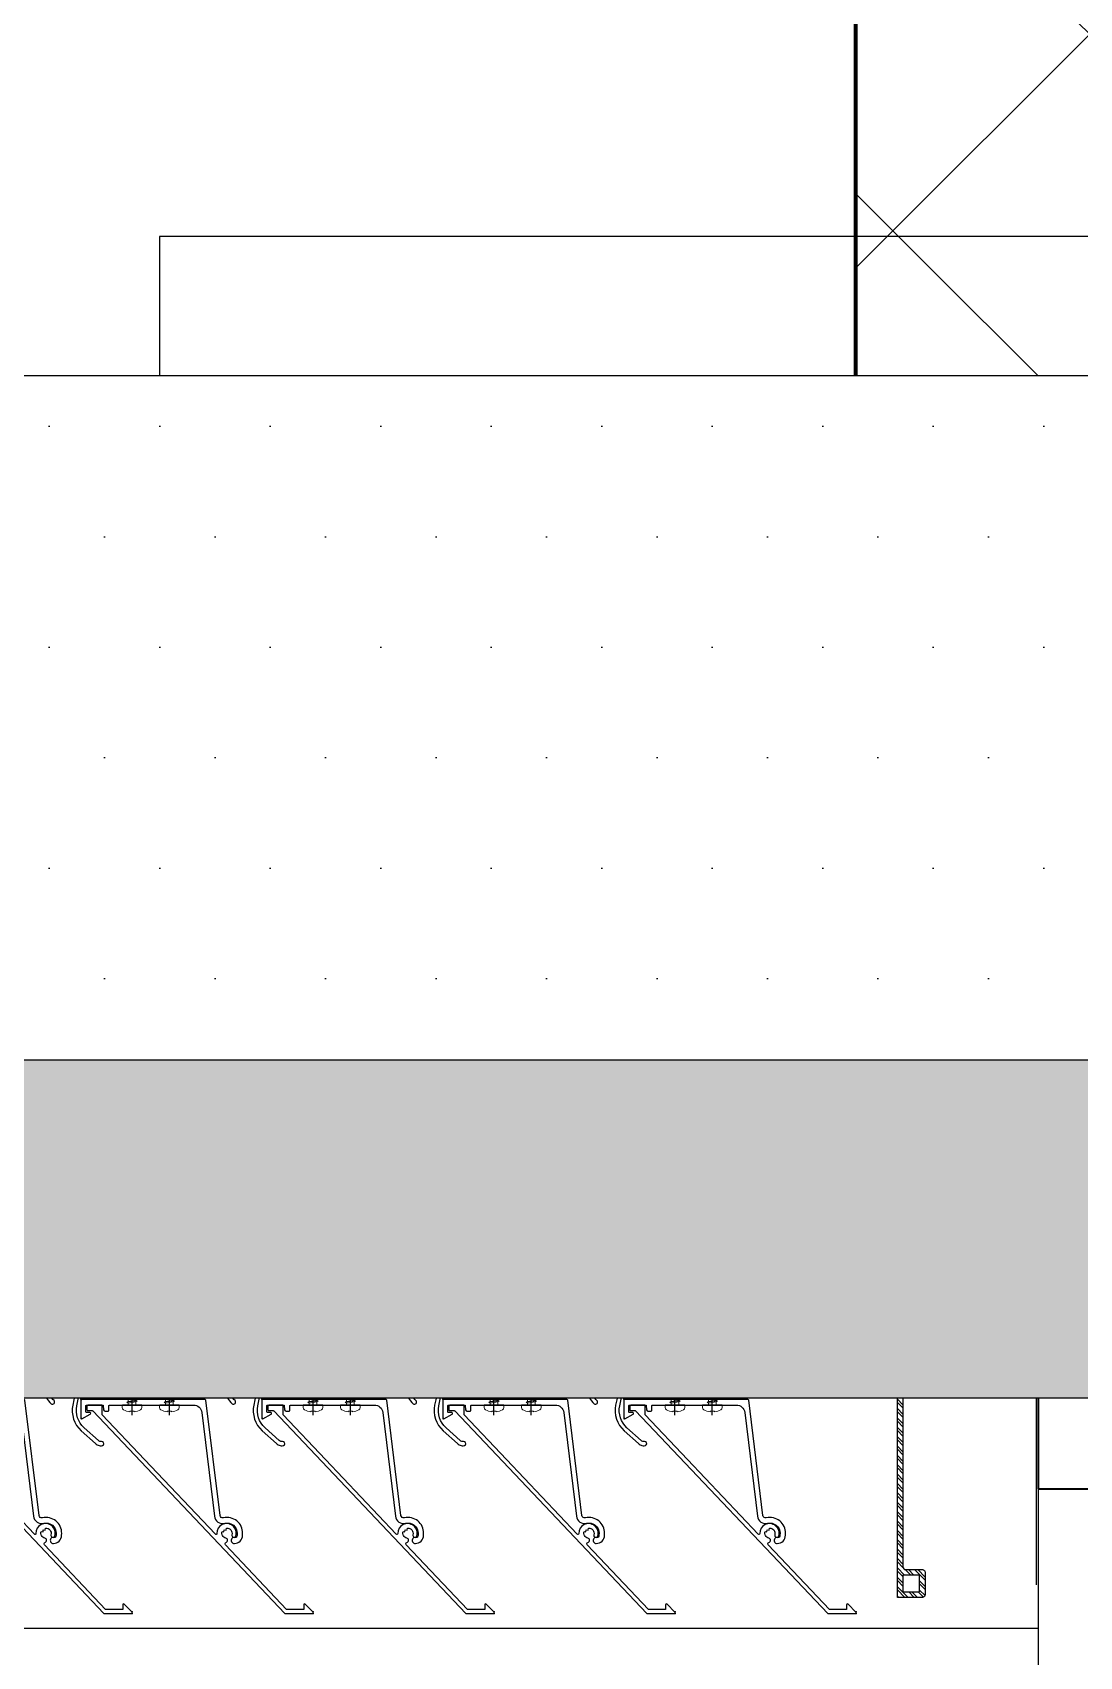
# Model space of a CAD drawing. Header units: millimetres. Extents: x -4391136 to -1798569, y -886572 to -291056.
# Drawn here: x -2457952 to -2457576, y -393626 to -393043 of the extents above; entities that cross this region are included whole.
import ezdxf

# ---------------------------------------------------------------- set-up
doc = ezdxf.new("R2010")
doc.units = ezdxf.units.MM
doc.set_wipeout_variables(frame=1)
doc.linetypes.add('CENTER', pattern=[50.8, 31.75, -6.35, 6.35, -6.35])
for name, color, linetype in [('010 - ASPG_ACCESSORIES_MAIN_COLOR_1', 7, 'Continuous'), ('010 - ASPG_EXTR_MAIN_COLOR_2', 7, 'Continuous'), ('010 - ASPG_FLASHING_HATCH_', 7, 'Continuous'), ('010 - ASPG_FLASHING_MAIN_COLOR_2', 7, 'Continuous'), ('010 - ASPG_FLASHING_MAIN_COLOR_4', 7, 'Continuous'), ('010 - ASPG_FLASHING_WIPEOUT_', 7, 'Continuous'), ('010 - ASPG_FRAMING_CUT_COLOR_4', 7, 'Continuous'), ('010 - ASPG_FRAMING_HATCH_', 7, 'Continuous'), ('010 - ASPG_FRAMING_MAIN_COLOR_2', 7, 'Continuous'), ('010 - ASPG_FRAMING_SUB_COLOR_2', 7, 'Continuous'), ('010 - ASPG_FRAMING_WIPEOUT_', 7, 'Continuous'), ('_PP-Dim', 7, 'Continuous'), ('BOLT & SCREW', 7, 'Continuous'), ('Center Line', 7, 'CENTER'), ('Xref-C-1-PP17-AR-2214-01-B$0$A-COLS', 7, 'Continuous'), ('Xref-C-1-PP17-AR-2214-01-B$0$A-COLS-E', 7, 'Continuous'), ('Xref-C-1-PP17-AR-2214-01-B$0$A-GLAZ-CURT', 7, 'Continuous'), ('Xref-C-1-PP17-AR-2214-01-B$0$A-ROOF', 7, 'Continuous'), ('Xref-C-1-PP17-AR-2214-01-B$0$A-ROOF-OTLN', 7, 'Continuous'), ('Xref-C-1-PP17-AR-2214-01-B$0$A-Wall', 7, 'Continuous'), ('Xref-C-1-PP17-AR-2214-01-B$0$A-WALL-PATT', 7, 'Continuous'), ('Xref-C-1-PP17-AR-2214-01-B$0$I-WALL-E', 7, 'Continuous'), ('Xref-C-1-PP17-AR-2214-01-B$0$S-BEAM', 7, 'Continuous'), ('Xref-C-1-PP17-AR-2214-01-B$0$WALL-E', 7, 'Continuous')]:
    doc.layers.add(name, color=color, linetype=linetype)
for name, color, linetype, plot in [('010 - ASPG_EXTR_DEF_SUB', 7, 'Continuous', False), ('010 - ASPG_FASTERN_DEF_SUB', 7, 'Continuous', False), ('010 - ASPG_FRAMING_DEF_SUB', 7, 'Continuous', False)]:
    doc.layers.add(name, color=color, linetype=linetype, plot=plot)
doc.layers.add('12-GRID', color=7, linetype='CENTER', lineweight=13)
doc.layers.add('SCREW', color=7, linetype='Continuous', lineweight=5)
pattern_1 = [(270, (1257419.24324, -520041.6224), (0.65495992507, -1.1344238721), [0.7562825814, -1.5125651628]), (30, (1257419.24324, -520041.6224), (0.65495992936, 1.1344238696), [0.7562825814, -1.5125651628]), (330, (1257419.24324, -520041.6224), (1.30991985442, -2.48e-09), [-1.5125651628, 0.7562825814])]
pattern_2 = [(315, (1257419.4929, -520021.6224), (1.3369313545, 1.3369313545), []), (45, (1257419.4929, -520021.6224), (-1.3369313545, 1.3369313545), [])]
pattern_3 = [(270, (1257419.4425, -520043.9224), (0.65495992507, -1.1344238721), [0.7562825814, -1.5125651628]), (30, (1257419.4425, -520043.9224), (0.65495992936, 1.1344238696), [0.7562825814, -1.5125651628]), (330, (1257419.4425, -520043.9224), (1.30991985442, -2.48e-09), [-1.5125651628, 0.7562825814])]
pattern_4 = [(315, (1257419.1929, -520023.9224), (1.3369313545, 1.3369313545), []), (45, (1257419.1929, -520023.9224), (-1.3369313545, 1.3369313545), [])]

# ---------------------------------------------------------------- blocks, each defined once
blk = doc.blocks.new('Xref-C-1-PP17-AR-2214-01-B$0$DPA_Curved type B - Curved Type B-V33-ENTRANCE 2 - LOWER ROOF FLOOR PLAN01-flat-1')
at = {"layer": 'Xref-C-1-PP17-AR-2214-01-B$0$A-GLAZ-CURT', "color": 7}
for p, q in [((0, 750), (0, -750)), ((0, -750), (0, 750))]:
    blk.add_line(p, q, dxfattribs=at)
blk = doc.blocks.new('Xref-C-1-PP17-AR-2214-01-B$0$DPA_Curved type A - Curved Type A-31239846-ENTRANCE 2 - LOWER ROOF FLOOR PLAN01-flat-1')
at = {"layer": 'Xref-C-1-PP17-AR-2214-01-B$0$A-GLAZ-CURT', "lineweight": 9}
h = blk.add_hatch(dxfattribs=at)
h.set_pattern_fill('ACET-2D-FP_13', angle=90, style=0, pattern_type=2)
h.set_pattern_definition([(50, (2729937.74, 506333.4), (-459.03375, 385.17505), [76.2, -838.2]), (355, (2729937.7, 506333.4), (65.28253, 746.1827), [60.96, -670.56]), (100.451, (2729998.46, 506328.1), (-693.383, -127.89768), [64.76, -712.36]), (46.184, (2729937.7, 506536.6), (-648.5725, 622.30642), [114.3, -1257.3]), (96.636, (2730028.1, 506522.6), (-1050.5343, -122.21992), [97.14, -1068.54]), (351.184, (2729937.7, 506536.6), (172.19714, 1110.27497), [91.44, -1005.84]), (21, (2730039.34, 506485.8), (-214.74339, 559.42566), [76.2, -838.2]), (326, (2730039.3, 506485.8), (418.85394, 620.9765), [60.96, -670.56]), (71.451, (2730089.9, 506451.7), (-668.45247, 224.29692), [64.76, -712.36]), (37.5, (2729937.74, 506333.4), (-158.769242, 206.912105), [33.528, -628.904, 33.528, -1320.292]), (37.5, (2729937.74, 506333.4), (-158.769242, 206.912105), [-695.96, -647.192, 33.528, -639.572]), (7.5, (2729937.74, 506333.4), (-47.303606, 359.30656), [33.528, -354.584, 33.528, -870.204]), (7.5, (2729937.74, 506333.4), (-47.303606, 359.30656), [-421.64, -613.664, 33.528, -223.012]), (327.5, (2729711.17, 506333.4), (146.191164, 229.474162), [33.528, -220.472, -1844.04]), (327.5, (2729711.17, 506333.4), (146.191164, 229.474162), [-254, 33.528, -758.952, -1051.56]), (327.5, (2729711.17, 506333.4), (146.191164, 229.474162), [-1046.48, 33.528, -1018.032]), (317.5, (2729609.57, 506333.4), (321.09789, 350.41686), [33.528, -296.672, 33.528, -1239.52]), (317.5, (2729609.57, 506333.4), (321.09789, 350.41686), [-363.728, -492.76, 33.528, -713.232])])
h.paths.add_polyline_path([(0, -750), (16.75, -750), (150, -750), (150, -700), (190, -700), (200, -690), (173.05, -460.84), (156.86, -230.67), (151.46, 0), (156.86, 230.67), (173.28, 462.72), (200, 690), (190, 700), (150, 700), (150, 750), (0, 750)])
at = {"layer": 'Xref-C-1-PP17-AR-2214-01-B$0$A-GLAZ-CURT', "color": 7, "lineweight": 35}
for p, q in [((0, 750), (0, -750)), ((150, -750), (150, -700)), ((0, -750), (150, -750))]:
    blk.add_line(p, q, dxfattribs=at)
blk = doc.blocks.new('W-1-PP17-ENT2_REV00_20260526-152612_EX_LOPF-1')
at = {"layer": 'Xref-C-1-PP17-AR-2214-01-B$0$A-COLS-E', "lineweight": 9}
h = blk.add_hatch(dxfattribs=at)
h.set_pattern_fill('ACET-2D-FP_33', angle=-90, style=0, pattern_type=2)
h.set_pattern_definition([(320, (496648.95, -2740142.74), (385.17505, 459.03375), [76.2, -838.2]), (265, (496648.95, -2740142.74), (746.1827, -65.28253), [60.96, -670.56]), (10.451, (496643.6, -2740203.5), (-127.89768, 693.383), [64.76, -712.36]), (316.184, (496852.15, -2740142.7), (622.30642, 648.5725), [114.3, -1257.3]), (6.636, (496838.1, -2740233.1), (-122.21992, 1050.5343), [97.14, -1068.54]), (261.184, (496852.1, -2740142.7), (1110.27497, -172.19714), [91.44, -1005.84]), (291, (496801.35, -2740244.34), (559.42566, 214.74339), [76.2, -838.2]), (236, (496801.35, -2740244.34), (620.9765, -418.85394), [60.96, -670.56]), (341.451, (496767.26, -2740294.9), (224.29692, 668.45247), [64.76, -712.36]), (307.5, (496648.95, -2740142.74), (206.912105, 158.769242), [33.528, -628.904, 33.528, -647.192, -673.1]), (307.5, (496648.95, -2740142.74), (206.912105, 158.769242), [-1343.152, 33.528, -639.572]), (277.5, (496648.95, -2740142.74), (359.30656, 47.303606), [33.528, -354.584, 33.528, -613.664, -256.54]), (277.5, (496648.95, -2740142.74), (359.30656, 47.303606), [-1035.304, 33.528, -223.012]), (237.5, (496648.95, -2739916.18), (229.474162, -146.191164), [33.528, -220.472, 33.528, -758.952, -1051.56]), (237.5, (496648.95, -2739916.18), (229.474162, -146.191164), [-1046.48, 33.528, -1018.032]), (227.5, (496648.95, -2739814.6), (350.41686, -321.09789), [33.528, -296.672, 33.528, -492.76, -746.76]), (227.5, (496648.95, -2739814.6), (350.41686, -321.09789), [-856.488, 33.528, -713.232])])
h.paths.add_polyline_path([(-10413.37, -9905.01), (-10750, -9905.01), (-10750, -10205.01), (-10150, -10205.01), (-10150, -9905.01)])
at = {"layer": 'Xref-C-1-PP17-AR-2214-01-B$0$A-WALL-PATT', "lineweight": 9}
h = blk.add_hatch(dxfattribs=at)
h.set_pattern_fill('ACET-2D-FP_25', angle=-90, style=0, pattern_type=2)
h.set_pattern_definition([(315, (496648.95, -2740142.74), (70.710678, 70.710678), []), (45, (496648.95, -2740142.74), (-70.710678, 70.710678), [])])
h.paths.add_polyline_path([(-10500, -9752.17), (-10500, -10065.23), (-10500, -10205.01), (-10300, -10205.01), (-10300, -4900), (-10500, -4900)])
at = {"layer": 'Xref-C-1-PP17-AR-2214-01-B$0$A-COLS', "color": 7}
for p, q in [((-10750, -9905.01), (-10750, -10205.01)), ((-10150, -9905.01), (-10750, -9905.01)), ((-10750, -10205.01), (-10150, -10205.01))]:
    blk.add_line(p, q, dxfattribs=at)
at = {"layer": 'Xref-C-1-PP17-AR-2214-01-B$0$A-ROOF', "color": 7}
for p, q in [((-10434.45, -10205), (-19734.45, -10205)), ((-10434.45, -10205.02), (-10434.45, -10405.01)), ((-23134.45, -10405.01), (-10434.45, -10405.01))]:
    blk.add_line(p, q, dxfattribs=at)
at = {"layer": 'Xref-C-1-PP17-AR-2214-01-B$0$A-ROOF-OTLN', "color": 7}
blk.add_line((-10434.45, -10340.77), (-10434.45, -10855.01), dxfattribs=at)
at = {"layer": 'Xref-C-1-PP17-AR-2214-01-B$0$A-Wall', "color": 7, "lineweight": 70}
for p, q in [((-10500, -4900), (-10500, -10205.01)), ((-10500, -10205.01), (-10300, -10205.01))]:
    blk.add_line(p, q, dxfattribs=at)
at = {"layer": 'Xref-C-1-PP17-AR-2214-01-B$0$I-WALL-E', "color": 7}
blk.add_line((-10434.45, -10355.01), (-10434.45, -10255.01), dxfattribs=at)
at = {"layer": 'Xref-C-1-PP17-AR-2214-01-B$0$S-BEAM', "color": 7}
blk.add_line((-19235, -10205.02), (470, -10205.02), dxfattribs=at)
at = {"layer": 'Xref-C-1-PP17-AR-2214-01-B$0$WALL-E', "color": 7}
blk.add_line((970, -10205), (-13435, -10205), dxfattribs=at)
at = {"color": 7, "rotation": 270}
for name, p in [('Xref-C-1-PP17-AR-2214-01-B$0$DPA_Curved type B - Curved Type B-V33-ENTRANCE 2 - LOWER ROOF FLOOR PLAN01-flat-1', (-11185, -10205.01)), ('Xref-C-1-PP17-AR-2214-01-B$0$DPA_Curved type A - Curved Type A-31239846-ENTRANCE 2 - LOWER ROOF FLOOR PLAN01-flat-1', (-9684.45, -10205.01))]:
    blk.add_blockref(name, p, dxfattribs=at)
blk = doc.blocks.new('*U3395')
at = {"layer": '12-GRID', "color": 7, "linetype": 'CENTER'}
for p, q in [((0, -6.2), (0, 2.2)), ((-4.2, -2), (4.2, -2))]:
    blk.add_line(p, q, dxfattribs=at)
at = {"layer": 'BOLT & SCREW', "color": 7}
for p, q in [((-0.55, -1.77), (-1.77, -1.56)), ((-0.55, -2.23), (-1.77, -2.44)), ((-0.46, -1.77), (-0.88, -1.56)), ((-0.46, -2.23), (-0.88, -2.44)), ((-0.23, -1.45), (-0.44, -0.23)), ((-0.23, -1.54), (-0.44, -1.12)), ((-0.23, -2.46), (-0.44, -2.88)), ((-0.23, -2.55), (-0.44, -3.77)), ((0.23, -1.45), (0.44, -0.23)), ((0.23, -1.54), (0.44, -1.12)), ((0.44, -2.88), (0.23, -2.46)), ((0.23, -2.55), (0.44, -3.77)), ((0.46, -1.77), (0.88, -1.56)), ((0.46, -2.23), (0.88, -2.44)), ((0.55, -1.77), (1.77, -1.56)), ((0.55, -2.23), (1.77, -2.44))]:
    blk.add_line(p, q, dxfattribs=at)
for points in [[(-1.77, -1.56), (-0.88, -1.56, 0.414214), (-0.44, -1.12), (-0.44, -0.23), (0.44, -0.23), (0.44, -1.12, 0.414214), (0.88, -1.56), (1.77, -1.56), (1.77, -2.44), (0.88, -2.44, 0.414214), (0.44, -2.88), (0.44, -3.77), (-0.44, -3.77), (-0.44, -2.88, 0.414214), (-0.88, -2.44), (-1.77, -2.44)], [(0.23, -2.46, -0.414214), (0.46, -2.23), (0.55, -2.23), (0.55, -1.77), (0.46, -1.77, -0.414214), (0.23, -1.54), (0.23, -1.45), (-0.23, -1.45), (-0.23, -1.54, -0.414214), (-0.46, -1.77), (-0.55, -1.77), (-0.55, -2.23), (-0.46, -2.23, -0.414214), (-0.23, -2.46), (-0.23, -2.55), (0.23, -2.55)]]:
    blk.add_lwpolyline(points, format="xyb", close=True, dxfattribs=at)
blk.add_circle((0, -2), 3.5, dxfattribs=at)
blk = doc.blocks.new('000_ASPG_TYP_FILES_20260218-010703_FRAME_EXTR_')
at = {"layer": '010 - ASPG_FRAMING_HATCH_'}
h = blk.add_hatch(dxfattribs=at)
h.set_pattern_fill('ANSI32', scale=0.1, angle=180)
edge = h.paths.add_edge_path()
edge.add_line((2, 16), (2, 2))
edge.add_line((2, 2), (39.7, 2))
edge.add_arc((39.7, 1.7), 0.3, 0, 90, ccw=False)
edge.add_line((40, 1.7), (40, 0.3))
edge.add_arc((39.7, 0.3), 0.3, -90, 0, ccw=False)
edge.add_line((39.7, 0), (0.3, 0))
edge.add_arc((0.3, 0.3), 0.3, 180, 270, ccw=False)
edge.add_line((0, 0.3), (0, 17.7))
edge.add_arc((0.3, 17.7), 0.3, 90, 180, ccw=False)
edge.add_line((0.3, 18), (22.56, 18))
edge.add_arc((22.56, 18.5), 0.5, 270, 380.20955)
edge.add_arc((26.17, 19.83), 3.35, 182.06379, 200.20955, ccw=False)
edge.add_arc((23.58, 19.74), 0.76, 2.06379, 182.06379, ccw=False)
edge.add_arc((26.17, 19.83), 1.83, 182.06379, 447.93621)
edge.add_arc((26.26, 22.42), 0.76, 87.93621, 267.93621, ccw=False)
edge.add_arc((26.17, 19.83), 3.35, 69.79045, 87.93621, ccw=False)
edge.add_arc((27.5, 23.44), 0.5, 249.79045, 360)
edge.add_line((28, 23.44), (28, 26.68))
edge.add_line((28, 26.68), (28.5, 27.18))
edge.add_line((28.5, 27.18), (28, 27.68))
edge.add_line((28, 27.68), (28, 38.62))
edge.add_line((28, 38.62), (28.5, 39.12))
edge.add_line((28.5, 39.12), (28, 39.62))
edge.add_line((28, 39.62), (28, 42.86))
edge.add_arc((27.5, 42.86), 0.5, 0, 110.20955)
edge.add_arc((26.17, 46.47), 3.35, 272.06379, 290.20955, ccw=False)
edge.add_arc((26.26, 43.88), 0.76, 92.06379, 272.06379, ccw=False)
edge.add_arc((26.17, 46.47), 1.83, 272.06379, 537.93621)
edge.add_arc((23.58, 46.56), 0.76, 177.93621, 357.93621, ccw=False)
edge.add_arc((26.17, 46.47), 3.35, 159.79045, 177.93621, ccw=False)
edge.add_arc((22.56, 47.8), 0.5, 339.79045, 450)
edge.add_line((22.56, 48.3), (0.3, 48.3))
edge.add_arc((0.3, 48.6), 0.3, 180, 270, ccw=False)
edge.add_line((0, 48.6), (0, 60))
edge.add_arc((0.3, 60), 0.3, 90, 180, ccw=False)
edge.add_line((0.3, 60.3), (5, 60.3))
edge.add_line((5, 60.3), (5, 65))
edge.add_arc((5.3, 65), 0.3, 90, 180, ccw=False)
edge.add_line((5.3, 65.3), (30, 65.3))
edge.add_line((30, 65.3), (30, 63.6))
edge.add_arc((29.7, 63.6), 0.3, -90, 0, ccw=False)
edge.add_line((29.7, 63.3), (7.3, 63.3))
edge.add_arc((7.3, 63), 0.3, 90, 180)
edge.add_line((7, 63), (7, 58.3))
edge.add_line((7, 58.3), (2.3, 58.3))
edge.add_arc((2.3, 58), 0.3, 90, 180)
edge.add_line((2, 58), (2, 50.6))
edge.add_arc((2.3, 50.6), 0.3, 180, 270)
edge.add_line((2.3, 50.3), (29.7, 50.3))
edge.add_arc((29.7, 50), 0.3, 0, 90, ccw=False)
edge.add_line((30, 50), (30, 26.68))
edge.add_line((30, 26.68), (30, 16.3))
edge.add_arc((29.7, 16.3), 0.3, -90, 0, ccw=False)
edge.add_line((29.7, 16), (2, 16))
at = {"layer": '010 - ASPG_FRAMING_CUT_COLOR_4', "color": 7}
blk.add_lwpolyline([(2, 16), (2, 2), (39.7, 2, -0.414214), (40, 1.7), (40, 0.3, -0.414214), (39.7, 0), (0.3, 0, -0.414214), (0, 0.3), (0, 17.7, -0.414214), (0.3, 18), (22.56, 18, 0.52173), (23.03, 18.67, -0.079342), (22.82, 19.71, -1), (24.34, 19.76, 2.296346), (26.24, 21.66, -1), (26.29, 23.18, -0.079342), (27.33, 22.97, 0.52173), (28, 23.44), (28, 26.68), (28.5, 27.18), (28, 27.68), (28, 38.62), (28.5, 39.12), (28, 39.62), (28, 42.86, 0.52173), (27.33, 43.33, -0.079342), (26.29, 43.12, -1), (26.24, 44.64, 2.296346), (24.34, 46.54, -1), (22.82, 46.59, -0.079342), (23.03, 47.63, 0.52173), (22.56, 48.3), (0.3, 48.3, -0.414214), (0, 48.6), (0, 60, -0.414214), (0.3, 60.3), (5, 60.3), (5, 65, -0.414214), (5.3, 65.3), (30, 65.3), (30, 63.6, -0.414214), (29.7, 63.3), (7.3, 63.3, 0.414214), (7, 63), (7, 58.3), (2.3, 58.3, 0.414214), (2, 58), (2, 50.6, 0.414214), (2.3, 50.3), (29.7, 50.3, -0.414214), (30, 50), (30, 26.68), (30, 16.3, -0.414214), (29.7, 16)], format="xyb", close=True, dxfattribs=at)
at = {"color": 7}
for p in [(26.17, 48.47), (26.17, 21.83)]:
    blk.add_blockref('*U3395', p, dxfattribs=at)
blk = doc.blocks.new('*U3397')
at = {"layer": '010 - ASPG_FRAMING_HATCH_', "transparency": 33554585}
h = blk.add_hatch(dxfattribs=at)
h.set_pattern_fill('ANSI32', scale=0.25)
edge = h.paths.add_edge_path()
edge.add_line((2, -50), (2, -75))
edge.add_line((2, -75), (0, -75))
edge.add_line((0, -75), (0, -49))
edge.add_arc((1, -49), 1, 90, 180, ccw=False)
edge.add_line((1, -48), (63, -48))
edge.add_arc((63, -47), 1, 270, 360)
edge.add_line((64, -47), (64, 47))
edge.add_arc((63, 47), 1, 0, 90)
edge.add_line((63, 48), (1, 48))
edge.add_arc((1, 49), 1, 180, 270, ccw=False)
edge.add_line((0, 49), (0, 75))
edge.add_line((0, 75), (2, 75))
edge.add_line((2, 75), (2, 50))
edge.add_line((2, 50), (141, 50))
edge.add_line((141, 50), (141, 41))
edge.add_arc((140, 41), 1, 270, 360, ccw=False)
edge.add_line((140, 40), (132, 40))
edge.add_arc((132, 41), 1, 180, 270, ccw=False)
edge.add_line((131, 41), (131, 47))
edge.add_arc((130, 47), 1, 0, 90)
edge.add_line((130, 48), (67, 48))
edge.add_arc((67, 47), 1, 90, 180)
edge.add_line((66, 47), (66, -47))
edge.add_arc((67, -47), 1, 180, 270)
edge.add_line((67, -48), (130, -48))
edge.add_arc((130, -47), 1, 270, 360)
edge.add_line((131, -47), (131, -41))
edge.add_arc((132, -41), 1, 90, 180, ccw=False)
edge.add_line((132, -40), (140, -40))
edge.add_arc((140, -41), 1, 0, 90, ccw=False)
edge.add_line((141, -41), (141, -50))
edge.add_line((141, -50), (2, -50))
h.paths.add_polyline_path([(139, 48), (139, 42), (133, 42), (133, 48)], flags=16)
h.paths.add_polyline_path([(139, -48), (139, -42), (133, -42), (133, -48)], flags=16)
at = {"layer": '010 - ASPG_FRAMING_HATCH_'}
h = blk.add_hatch(dxfattribs=at)
h.set_pattern_fill('ANSI37', scale=0.595498, angle=-90)
h.set_pattern_definition(pattern_2)
edge = h.paths.add_edge_path()
edge.add_ellipse((57.77, 55), major_axis=(0, -5), ratio=0.644482, start_angle=0, end_angle=180)
edge.add_line((57.77, 60), (62, 60))
edge.add_arc((62, 60.3), 0.3, -90, 0)
edge.add_line((62.3, 60.3), (62.3, 61))
edge.add_line((62.3, 61), (61.8, 61.5))
edge.add_line((61.8, 61.5), (62.3, 62))
edge.add_line((62.3, 62), (61.8, 62.5))
edge.add_line((61.8, 62.5), (62.3, 63))
edge.add_line((62.3, 63), (61.8, 63.5))
edge.add_line((61.8, 63.5), (62.3, 64))
edge.add_line((62.3, 64), (62.3, 65))
edge.add_line((62.3, 65), (63.3, 65))
edge.add_line((63.3, 65), (63.8, 65.5))
edge.add_line((63.8, 65.5), (64.3, 65))
edge.add_line((64.3, 65), (64.8, 65.5))
edge.add_line((64.8, 65.5), (65.3, 65))
edge.add_line((65.3, 65), (65.8, 65.5))
edge.add_line((65.8, 65.5), (66.3, 65))
edge.add_line((66.3, 65), (67, 65))
edge.add_arc((67, 65.3), 0.3, -90, 0)
edge.add_line((67.3, 65.3), (67.3, 60))
edge.add_arc((77.2, 55), 11.09, 153.20373, 206.79627)
edge.add_line((67.3, 50), (57.77, 50))
h = blk.add_hatch(dxfattribs=at)
h.set_pattern_fill('ANSI37', scale=0.595498, angle=-90)
h.set_pattern_definition(pattern_4)
edge = h.paths.add_edge_path()
edge.add_ellipse((11.53, 55), major_axis=(0, -5), ratio=0.644482, start_angle=180, end_angle=360, ccw=False)
edge.add_line((11.53, 60), (2, 60))
edge.add_arc((-7.9, 55), 11.09, -26.79627, 26.79627, ccw=False)
edge.add_line((2, 50), (11.53, 50))
h = blk.add_hatch(dxfattribs=at)
h.set_pattern_fill('HONEY', scale=0.238199, angle=-90)
h.set_pattern_definition(pattern_3)
edge = h.paths.add_edge_path()
edge.add_ellipse((11.78, 55), major_axis=(0, -5), ratio=0.644482, start_angle=0, end_angle=360, ccw=False)
h = blk.add_hatch(dxfattribs=at)
h.set_pattern_fill('HONEY', scale=0.238199, angle=-90)
h.set_pattern_definition(pattern_1)
edge = h.paths.add_edge_path()
edge.add_ellipse((57.52, 55), major_axis=(0, -5), ratio=0.644482, start_angle=0, end_angle=360)
h = blk.add_hatch(dxfattribs=at)
h.set_pattern_fill('ANSI37', scale=0.595498, angle=-90)
h.set_pattern_definition(pattern_4)
edge = h.paths.add_edge_path()
edge.add_ellipse((11.53, -55), major_axis=(0, 5), ratio=0.644482, start_angle=0, end_angle=180)
edge.add_line((11.53, -60), (2, -60))
edge.add_arc((-7.9, -55), 11.09, 333.20373, 386.79627)
edge.add_line((2, -50), (11.53, -50))
h = blk.add_hatch(dxfattribs=at)
h.set_pattern_fill('HONEY', scale=0.238199, angle=-90)
h.set_pattern_definition(pattern_3)
edge = h.paths.add_edge_path()
edge.add_ellipse((11.78, -55), major_axis=(0, 5), ratio=0.644482, start_angle=0, end_angle=360)
h = blk.add_hatch(dxfattribs=at)
h.set_pattern_fill('HONEY', scale=0.238199, angle=-90)
h.set_pattern_definition(pattern_1)
edge = h.paths.add_edge_path()
edge.add_ellipse((57.52, -55), major_axis=(0, 5), ratio=0.644482, start_angle=0, end_angle=360, ccw=False)
h = blk.add_hatch(dxfattribs=at)
h.set_pattern_fill('ANSI37', scale=0.595498, angle=-90)
h.set_pattern_definition(pattern_2)
edge = h.paths.add_edge_path()
edge.add_ellipse((57.77, -55), major_axis=(0, 5), ratio=0.644482, start_angle=180, end_angle=360, ccw=False)
edge.add_line((57.77, -60), (62, -60))
edge.add_arc((62, -60.3), 0.3, 360, 450, ccw=False)
edge.add_line((62.3, -60.3), (62.3, -61))
edge.add_line((62.3, -61), (61.8, -61.5))
edge.add_line((61.8, -61.5), (62.3, -62))
edge.add_line((62.3, -62), (61.8, -62.5))
edge.add_line((61.8, -62.5), (62.3, -63))
edge.add_line((62.3, -63), (61.8, -63.5))
edge.add_line((61.8, -63.5), (62.3, -64))
edge.add_line((62.3, -64), (62.3, -65))
edge.add_line((62.3, -65), (63.3, -65))
edge.add_line((63.3, -65), (63.8, -65.5))
edge.add_line((63.8, -65.5), (64.3, -65))
edge.add_line((64.3, -65), (64.8, -65.5))
edge.add_line((64.8, -65.5), (65.3, -65))
edge.add_line((65.3, -65), (65.8, -65.5))
edge.add_line((65.8, -65.5), (66.3, -65))
edge.add_line((66.3, -65), (67, -65))
edge.add_arc((67, -65.3), 0.3, 360, 450, ccw=False)
edge.add_line((67.3, -65.3), (67.3, -60))
edge.add_arc((77.2, -55), 11.09, 153.20373, 206.79627, ccw=False)
edge.add_line((67.3, -50), (57.77, -50))
at = {"layer": '010 - ASPG_FASTERN_DEF_SUB', "color": 7}
blk.add_point((0, 0), dxfattribs=at)
at = {"layer": '010 - ASPG_FRAMING_CUT_COLOR_4', "color": 7}
blk.add_lwpolyline([(2, -50), (2, -75), (0, -75), (0, -49, -0.414214), (1, -48), (63, -48, 0.414214), (64, -47), (64, 47, 0.414214), (63, 48), (1, 48, -0.414214), (0, 49), (0, 75), (2, 75), (2, 50), (141, 50), (141, 41, -0.414214), (140, 40), (132, 40, -0.414214), (131, 41), (131, 47, 0.414214), (130, 48), (67, 48, 0.414214), (66, 47), (66, -47, 0.414214), (67, -48), (130, -48, 0.414214), (131, -47), (131, -41, -0.414214), (132, -40), (140, -40, -0.414214), (141, -41), (141, -50)], format="xyb", close=True, dxfattribs=at)
for points in [[(139, 48), (139, 42), (133, 42), (133, 48)], [(139, -48), (139, -42), (133, -42), (133, -48)]]:
    blk.add_lwpolyline(points, close=True, dxfattribs=at)
at = {"layer": '010 - ASPG_FRAMING_DEF_SUB', "color": 7, "transparency": 33554508}
blk.add_line((136.5, 0), (-4.5, 0), dxfattribs=at)
at = {"layer": '010 - ASPG_FRAMING_DEF_SUB', "color": 7, "transparency": 33554457}
for points in [[(54.3, 50), (67.3, 50), (67.3, 65.5), (54.3, 65.5)], [(2, 50), (15, 50), (15, 60), (2, 60)], [(2, -50), (15, -50), (15, -60), (2, -60)], [(54.3, -50), (67.3, -50), (67.3, -65.5), (54.3, -65.5)]]:
    blk.add_lwpolyline(points, close=True, dxfattribs=at)
at = {"layer": '010 - ASPG_FRAMING_SUB_COLOR_2', "color": 7}
for points in [[(57.52, 50), (67.3, 50, -0.238199), (67.3, 60), (67.3, 65.3, -0.414214), (67, 65), (66.3, 65), (65.8, 65.5), (65.3, 65), (64.8, 65.5), (64.3, 65), (63.8, 65.5), (63.3, 65), (62.3, 65), (62.3, 64), (61.8, 63.5), (62.3, 63), (61.8, 62.5), (62.3, 62), (61.8, 61.5), (62.3, 61), (62.3, 60.3, -0.414214), (62, 60), (57.52, 60)], [(11.78, 50), (2, 50, 0.238199), (2, 60), (11.78, 60)], [(11.78, -50), (2, -50, -0.238199), (2, -60), (11.78, -60)], [(57.52, -50), (67.3, -50, 0.238199), (67.3, -60), (67.3, -65.3, 0.414214), (67, -65), (66.3, -65), (65.8, -65.5), (65.3, -65), (64.8, -65.5), (64.3, -65), (63.8, -65.5), (63.3, -65), (62.3, -65), (62.3, -64), (61.8, -63.5), (62.3, -63), (61.8, -62.5), (62.3, -62), (61.8, -61.5), (62.3, -61), (62.3, -60.3, 0.414214), (62, -60), (57.52, -60)]]:
    blk.add_lwpolyline(points, format="xyb", dxfattribs=at)
at = {"layer": '010 - ASPG_FRAMING_SUB_COLOR_2', "color": 7, "extrusion": (0, 0, -1)}
for centre, major_axis in [((11.78, 55), (0, -5)), ((57.52, -55), (0, 5))]:
    blk.add_ellipse(centre, major_axis=major_axis, ratio=0.644482, dxfattribs=at)
at = {"layer": '010 - ASPG_FRAMING_SUB_COLOR_2', "color": 7}
for centre, major_axis in [((57.52, 55), (0, -5)), ((11.78, -55), (0, 5))]:
    blk.add_ellipse(centre, major_axis=major_axis, ratio=0.644482, dxfattribs=at)
blk = doc.blocks.new('PZG35-9D5')
at = {"layer": 'Center Line', "color": 7}
blk.add_line((0, 3.73), (0, -10.53), dxfattribs=at)
at = {"layer": 'SCREW', "color": 7}
for p, q in [((-1.4, 0), (-1.4, -1.09)), ((1.4, 0), (1.4, -0.59)), ((-1.85, -1.4), (1.85, -0.9)), ((-1.85, -1.4), (-1.4, -1.09)), ((-1.85, -1.4), (-1.4, -1.71)), ((-1.85, -2.7), (1.85, -2.2)), ((-1.85, -2.7), (-1.4, -2.39)), ((-1.85, -2.7), (-1.4, -3.01)), ((-1.85, -4), (-1.4, -3.69)), ((-1.85, -4), (-0.99, -3.88)), ((-1.85, -4), (-1.4, -4.31)), ((-1.4, -1.09), (1.4, -0.59)), ((-1.4, -1.71), (1.4, -1.21)), ((-1.4, -1.71), (-1.4, -2.39)), ((-1.4, -2.39), (1.4, -1.89)), ((-1.4, -3.01), (1.4, -2.51)), ((-1.4, -3.01), (-1.4, -3.69)), ((-1.4, -3.69), (-0.84, -3.59)), ((-1.4, -4.31), (-1.18, -4.27)), ((-1.4, -4.31), (-1.4, -8.1)), ((0.56, -3.34), (1.4, -3.19)), ((0.71, -3.65), (1.85, -3.5)), ((0.71, -3.93), (1.4, -3.81)), ((0.71, -4.61), (1.4, -4.49)), ((0.71, -4.95), (1.85, -4.8)), ((0.71, -5.23), (1.4, -5.11)), ((1.85, -0.9), (1.4, -0.59)), ((1.85, -0.9), (1.4, -1.21)), ((1.4, -1.21), (1.4, -1.89)), ((1.85, -2.2), (1.4, -1.89)), ((1.85, -2.2), (1.4, -2.51)), ((1.4, -2.51), (1.4, -3.19)), ((1.85, -3.5), (1.4, -3.19)), ((1.85, -3.5), (1.4, -3.81)), ((1.4, -3.81), (1.4, -4.49)), ((1.85, -4.8), (1.4, -4.49)), ((1.85, -4.8), (1.4, -5.11)), ((1.4, -5.11), (1.4, -8.1)), ((0, -9.5), (-1.4, -8.1)), ((0, -9.5), (1.4, -8.1))]:
    blk.add_line(p, q, dxfattribs=at)
blk.add_lwpolyline([(0, -9.5), (0.71, -5.23), (0.71, -3.6, 0.417657), (0.41, -3.3, 0.108102), (-0.84, -3.59), (-1.4, -4.7)], format="xyb", dxfattribs=at)
blk = doc.blocks.new('*U3396')
at = {"layer": 'SCREW', "color": 7}
blk.add_lwpolyline([(3.03, 1.78, 0.09906), (0.8, 2.55), (0.8, 2.27), (-0.8, 2.27), (-0.8, 2.55, 0.09906), (-3.03, 1.78, 0.266588), (-3.5, 0.96), (-3.5, 0.2, 0.414214), (-3.3, 0), (3.3, 0, 0.414214), (3.5, 0.2), (3.5, 0.96, 0.266588)], format="xyb", close=True, dxfattribs=at)
blk.add_blockref('PZG35-9D5', (0, 0), dxfattribs=at)
blk = doc.blocks.new('*U3399')
at = {"color": 7}
blk.add_point((0, 0), dxfattribs=at)
at = {"layer": '010 - ASPG_ACCESSORIES_MAIN_COLOR_1', "color": 7}
blk.add_lwpolyline([(-39.7, -0.6, 0.414214), (-40, -0.9), (-40, -7.37, 0.57735), (-39.65, -7.57), (-36.64, -5.83, 0.767327), (-36.79, -5.3), (-37.9, -5.3, -0.414214), (-38.2, -5), (-38.2, -2.8, -0.414214), (-38, -2.6), (-32.18, -2.6, -0.388879), (-31.98, -2.78), (-31.85, -4.34, 0.388879), (-31.35, -4.8), (-30.3, -4.8, 0.414214), (-30, -4.5), (-30, -2.9, -0.414214), (-29.7, -2.6), (0.41, -2.6, -0.378969), (3.39, -5.24), (7.95, -42.52, 0.446593), (11.62, -45.08, -0.489802), (16.08, -48.68), (16.06, -49.36, -0.18248), (15.8, -50.02, -0.267949), (15.33, -50.17, 1.122115), (15.1, -52.34, 0.405004), (18.06, -49.4), (18.08, -48.72, 0.489805), (11.16, -43.13, -0.446597), (9.94, -42.28), (4.87, -0.85, 0.364176), (4.57, -0.6)], format="xyb", close=True, dxfattribs=at)
at = {"layer": '010 - ASPG_EXTR_DEF_SUB', "color": 7}
for p in [(-40, -0.5), (43.44, -76.9), (43.44, -77.5)]:
    blk.add_point(p, dxfattribs=at)
at = {"layer": '010 - ASPG_EXTR_MAIN_COLOR_2', "color": 7}
blk.add_lwpolyline([(11.37, -48.15), (11.47, -47.44), (12.18, -47.56), (12.29, -46.79, -0.535538), (14.19, -49.17, 0.991572), (15.66, -49.58, 1.157025), (8.79, -48.77, -0.688558), (8.27, -48.99), (-17.14, -22.17), (-32.34, -6.13), (-32.34, -2.9, 0.414312), (-32.64, -2.6), (-37.54, -2.6, 0.414116), (-37.84, -2.9), (-37.84, -4.3, 0.414214), (-37.54, -4.6), (-35.99, -4.6, -0.205895), (-35.77, -4.69), (33.23, -77.5), (43.14, -77.5, 0.668179), (43.36, -76.99), (40.52, -74.15, 0.668179), (40.01, -74.36), (40.01, -76), (33.87, -76), (11.86, -52.78, -0.558354), (12.08, -51.95, 0.766275), (12.04, -50.39, -0.438583), (10.71, -48.05)], format="xyb", close=True, dxfattribs=at)
at = {"layer": 'SCREW', "color": 7, "rotation": 180}
for p in [(-21.65, -2.5), (-8.24, -2.5)]:
    blk.add_blockref('*U3396', p, dxfattribs=at)
blk = doc.blocks.new('*U3050')
at = {"color": 7}
blk.add_wipeout([(1440, 4), (60, 4), (60, 69.3), (1440, 69.3)], dxfattribs=at).dxf.layer = '010 - ASPG_FRAMING_WIPEOUT_'
at = {"layer": '010 - ASPG_FRAMING_MAIN_COLOR_2', "color": 7}
blk.add_lwpolyline([(1410, 69.3), (90, 69.3), (90, 6), (1410, 6)], close=True, dxfattribs=at)
at = {"layer": '010 - ASPG_FRAMING_SUB_COLOR_2', "color": 7}
for points in [[(1440, 4), (60, 4), (60, 69.3), (1440, 69.3)], [(60, 2), (60, 4), (1440, 4), (1440, 2)]]:
    blk.add_lwpolyline(points, close=True, dxfattribs=at)
at = {"color": 7, "xscale": -1, "rotation": 180}
for p in [(1131.77, 69.3), (1196.77, 69.3), (1261.77, 69.3), (1326.77, 69.3), (1391.77, 69.3)]:
    blk.add_blockref('*U3399', p, dxfattribs=at)
at = {"color": 7, "transparency": 33554559, "xscale": -1, "rotation": 270}
for p in [(0, 0), (1500, 0)]:
    blk.add_blockref('*U3397', p, dxfattribs=at)
at = {"color": 7, "xscale": -1}
blk.add_blockref('000_ASPG_TYP_FILES_20260218-010703_FRAME_EXTR_', (1440, 4), dxfattribs=at)
blk = doc.blocks.new('W-1-PP17-ENT2_REV00_20260528-225335_ASPG_UPPF')
at = {"color": 7, "xscale": -1, "zscale": -1, "rotation": 180}
blk.add_blockref('*U3050', (-10435, -10253), dxfattribs=at)
blk.add_blockref('*U3050', (-11935, -10253), dxfattribs=at)
blk = doc.blocks.new('*U3043')
at = {"layer": '010 - ASPG_EXTR_DEF_SUB', "color": 7}
for p in [(1040, 0), (1105, 0), (1170, 0), (1235, 0)]:
    blk.add_point(p, dxfattribs=at)
at = {"layer": '010 - ASPG_EXTR_MAIN_COLOR_2', "color": 7}
blk.add_lwpolyline([(1021.47, 68.5, -0.125846), (1023.96, 67.21, -0.098851), (1024.82, 66.03, -0.205828), (1024.79, 61.2, -0.115116), (1021.37, 57.18, 0.822373), (1022.46, 56.1, 0.109185), (1026.15, 60.56, 0.208323), (1026.19, 66.64, 0.100528), (1024.97, 68.32, 0.145116), (1021.29, 70.07)], format="xyb", dxfattribs=at)
for points in [[(1070.76, 70.07, 0.433659), (1070.46, 69.75), (1070.84, 63.96, 0.082069), (1070.86, 63.87, 0.720654), (1072.33, 63.97, 0.079224), (1072.34, 64.07), (1072.07, 68.14, -0.433659), (1072.47, 68.57), (1080.86, 68.57, -0.607385), (1081.35, 67.62, -0.045829), (1062.78, 45.76, -0.560492), (1062.29, 45.89, 0.31786), (1059.21, 48.24, 0.953288), (1059.08, 46.72, -2.423004), (1057.26, 44.89, 0.952315), (1055.74, 44.76, 0.300821), (1057.89, 41.76, -0.560492), (1057.98, 41.25, -0.019425), (1048.62, 33.46, -0.552501), (1048.15, 33.64, 0.344461), (1044.99, 36.3, 0.952015), (1044.86, 34.78, -2.423186), (1043.04, 32.95, 0.952015), (1041.52, 32.82, 0.2854), (1043.49, 29.89, -0.553378), (1043.56, 29.38, 0.030674), (1028.46, 15.06, 0.4171), (1029.11, 5.27, 0.935553), (1030.1, 6.41, -0.43441), (1029.8, 14.29, -0.014998), (1036.92, 21.45, -0.738349), (1039.92, 19.76, 0.004917), (1036.81, 4.8, 0.263611), (1039.88, -4.46), (1045, -9.08, 0.125884), (1046.27, -9.75, 0.044275), (1047.09, -9.87, 1.107655), (1047.13, -8.33, -0.215596), (1046.02, -7.99), (1040.89, -3.35, -0.263611), (1038.28, 4.51, -0.004855), (1041.34, 19.26, 0.23396), (1040.82, 21.95, -0.24081), (1040.71, 24.9, -0.104157), (1040.78, 25), (1042.99, 26.93, -0.229021), (1045.7, 26.89, -0.381721), (1050.27, 9.07, 0.977382), (1051.62, 8.41, 0.361105), (1047.41, 27.5, -0.496126), (1047.44, 30.69, 0.003188), (1049.06, 31.9, -0.002827), (1050.56, 33.07, 0.077048), (1083.74, 68.44, -0.247674), (1083.99, 68.57), (1085.98, 68.57, -0.044131), (1086.47, 68.5, -0.125846), (1088.96, 67.21, -0.098851), (1089.82, 66.03, -0.205828), (1089.79, 61.2, -0.115116), (1086.37, 57.18, 0.822373), (1087.46, 56.1, 0.109185), (1091.15, 60.56, 0.208323), (1091.19, 66.64, 0.100528), (1089.97, 68.32, 0.145116), (1086.29, 70.07)], [(1135.76, 70.07, 0.433659), (1135.46, 69.75), (1135.84, 63.96, 0.082069), (1135.86, 63.87, 0.720654), (1137.33, 63.97, 0.079224), (1137.34, 64.07), (1137.07, 68.14, -0.433659), (1137.47, 68.57), (1145.86, 68.57, -0.607385), (1146.35, 67.62, -0.045829), (1127.78, 45.76, -0.560492), (1127.29, 45.89, 0.31786), (1124.21, 48.24, 0.953288), (1124.08, 46.72, -2.423004), (1122.26, 44.89, 0.952315), (1120.74, 44.76, 0.300821), (1122.89, 41.76, -0.560492), (1122.98, 41.25, -0.019425), (1113.62, 33.46, -0.552501), (1113.15, 33.64, 0.344461), (1109.99, 36.3, 0.952015), (1109.86, 34.78, -2.423186), (1108.04, 32.95, 0.952015), (1106.52, 32.82, 0.2854), (1108.49, 29.89, -0.553378), (1108.56, 29.38, 0.030674), (1093.46, 15.06, 0.4171), (1094.11, 5.27, 0.935553), (1095.1, 6.41, -0.43441), (1094.8, 14.29, -0.014998), (1101.92, 21.45, -0.738349), (1104.92, 19.76, 0.004917), (1101.81, 4.8, 0.263611), (1104.88, -4.46), (1110, -9.08, 0.125884), (1111.27, -9.75, 0.044275), (1112.09, -9.87, 1.107655), (1112.13, -8.33, -0.215596), (1111.02, -7.99), (1105.89, -3.35, -0.263611), (1103.28, 4.51, -0.004855), (1106.34, 19.26, 0.23396), (1105.82, 21.95, -0.24081), (1105.71, 24.9, -0.104157), (1105.78, 25), (1107.99, 26.93, -0.229021), (1110.7, 26.89, -0.381721), (1115.27, 9.07, 0.977382), (1116.62, 8.41, 0.361105), (1112.41, 27.5, -0.496126), (1112.44, 30.69, 0.003188), (1114.06, 31.9, -0.002827), (1115.56, 33.07, 0.077048), (1148.74, 68.44, -0.247674), (1148.99, 68.57), (1150.98, 68.57, -0.044131), (1151.47, 68.5, -0.125846), (1153.96, 67.21, -0.098851), (1154.82, 66.03, -0.205828), (1154.79, 61.2, -0.115116), (1151.37, 57.18, 0.822373), (1152.46, 56.1, 0.109185), (1156.15, 60.56, 0.208323), (1156.19, 66.64, 0.100528), (1154.97, 68.32, 0.145116), (1151.29, 70.07)], [(1200.76, 70.07, 0.433659), (1200.46, 69.75), (1200.84, 63.96, 0.082069), (1200.86, 63.87, 0.720654), (1202.33, 63.97, 0.079224), (1202.34, 64.07), (1202.07, 68.14, -0.433659), (1202.47, 68.57), (1210.86, 68.57, -0.607385), (1211.35, 67.62, -0.045829), (1192.78, 45.76, -0.560492), (1192.29, 45.89, 0.31786), (1189.21, 48.24, 0.953288), (1189.08, 46.72, -2.423004), (1187.26, 44.89, 0.952315), (1185.74, 44.76, 0.300821), (1187.89, 41.76, -0.560492), (1187.98, 41.25, -0.019425), (1178.62, 33.46, -0.552501), (1178.15, 33.64, 0.344461), (1174.99, 36.3, 0.952015), (1174.86, 34.78, -2.423186), (1173.04, 32.95, 0.952015), (1171.52, 32.82, 0.2854), (1173.49, 29.89, -0.553378), (1173.56, 29.38, 0.030674), (1158.46, 15.06, 0.4171), (1159.11, 5.27, 0.935553), (1160.1, 6.41, -0.43441), (1159.8, 14.29, -0.014998), (1166.92, 21.45, -0.738349), (1169.92, 19.76, 0.004917), (1166.81, 4.8, 0.263611), (1169.88, -4.46), (1175, -9.08, 0.125884), (1176.27, -9.75, 0.044275), (1177.09, -9.87, 1.107655), (1177.13, -8.33, -0.215596), (1176.02, -7.99), (1170.89, -3.35, -0.263611), (1168.28, 4.51, -0.004855), (1171.34, 19.26, 0.23396), (1170.82, 21.95, -0.24081), (1170.71, 24.9, -0.104157), (1170.78, 25), (1172.99, 26.93, -0.229021), (1175.7, 26.89, -0.381721), (1180.27, 9.07, 0.977382), (1181.62, 8.41, 0.361105), (1177.41, 27.5, -0.496126), (1177.44, 30.69, 0.003188), (1179.06, 31.9, -0.002827), (1180.56, 33.07, 0.077048), (1213.74, 68.44, -0.247674), (1213.99, 68.57), (1215.98, 68.57, -0.044131), (1216.47, 68.5, -0.125846), (1218.96, 67.21, -0.098851), (1219.82, 66.03, -0.205828), (1219.79, 61.2, -0.115116), (1216.37, 57.18, 0.822373), (1217.46, 56.1, 0.109185), (1221.15, 60.56, 0.208323), (1221.19, 66.64, 0.100528), (1219.97, 68.32, 0.145116), (1216.29, 70.07)], [(1265.76, 70.07, 0.433659), (1265.46, 69.75), (1265.84, 63.96, 0.082069), (1265.86, 63.87, 0.720654), (1267.33, 63.97, 0.079224), (1267.34, 64.07), (1267.07, 68.14, -0.433659), (1267.47, 68.57), (1275.86, 68.57, -0.607385), (1276.35, 67.62, -0.045829), (1257.78, 45.76, -0.560492), (1257.29, 45.89, 0.31786), (1254.21, 48.24, 0.953288), (1254.08, 46.72, -2.423004), (1252.26, 44.89, 0.952315), (1250.74, 44.76, 0.300821), (1252.89, 41.76, -0.560492), (1252.98, 41.25, -0.019425), (1243.62, 33.46, -0.552501), (1243.15, 33.64, 0.344461), (1239.99, 36.3, 0.952015), (1239.86, 34.78, -2.423186), (1238.04, 32.95, 0.952015), (1236.52, 32.82, 0.2854), (1238.49, 29.89, -0.553378), (1238.56, 29.38, 0.030674), (1223.46, 15.06, 0.4171), (1224.11, 5.27, 0.935553), (1225.1, 6.41, -0.43441), (1224.8, 14.29, -0.014998), (1231.92, 21.45, -0.738349), (1234.92, 19.76, 0.004917), (1231.81, 4.8, 0.263611), (1234.88, -4.46), (1240, -9.08, 0.125884), (1241.27, -9.75, 0.044275), (1242.09, -9.87, 1.107655), (1242.13, -8.33, -0.215596), (1241.02, -7.99), (1235.89, -3.35, -0.263611), (1233.28, 4.51, -0.004855), (1236.34, 19.26, 0.23396), (1235.82, 21.95, -0.24081), (1235.71, 24.9, -0.104157), (1235.78, 25), (1237.99, 26.93, -0.229021), (1240.7, 26.89, -0.381721), (1245.27, 9.07, 0.977382), (1246.62, 8.41, 0.361105), (1242.41, 27.5, -0.496126), (1242.44, 30.69, 0.003188), (1244.06, 31.9, -0.002827), (1245.56, 33.07, 0.077048), (1278.74, 68.44, -0.247674), (1278.99, 68.57), (1280.98, 68.57, -0.044131), (1281.47, 68.5, -0.125846), (1283.96, 67.21, -0.098851), (1284.82, 66.03, -0.205828), (1284.79, 61.2, -0.115116), (1281.37, 57.18, 0.822373), (1282.46, 56.1, 0.109185), (1286.15, 60.56, 0.208323), (1286.19, 66.64, 0.100528), (1284.97, 68.32, 0.145116), (1281.29, 70.07)]]:
    blk.add_lwpolyline(points, format="xyb", close=True, dxfattribs=at)
at = {"color": 7, "rotation": 179.999999999989}
for p in [(1059.09, 42.89), (1124.09, 42.89), (1189.09, 42.89), (1254.09, 42.89), (1044.87, 30.95), (1109.87, 30.95), (1174.87, 30.95), (1239.87, 30.95)]:
    blk.add_blockref('*U3395', p, dxfattribs=at)
blk = doc.blocks.new('*U3060')
at = {"color": 7}
blk.add_wipeout([(0, -52), (3000, -52), (3000, -298), (0, -298)], dxfattribs=at).dxf.layer = '010 - ASPG_FLASHING_WIPEOUT_'
at = {"layer": '010 - ASPG_FLASHING_HATCH_'}
h = blk.add_hatch(dxfattribs=at)
h.set_pattern_fill('DOTS', scale=0.5)
h.set_pattern_definition([(0, (0, 0), (19.84375, 39.6875), [0, -39.6875])])
h.paths.add_polyline_path([(0, -52), (3000, -52), (3000, -298), (0, -298)])
at = {"layer": '010 - ASPG_FLASHING_MAIN_COLOR_2', "color": 7}
blk.add_lwpolyline([(0, -52), (3000, -52), (3000, -298), (0, -298)], close=True, dxfattribs=at)
at = {"color": 7}
blk.add_wipeout([(0, 69.3), (3000, 69.3), (3000, -52), (0, -52)], dxfattribs=at).dxf.layer = '010 - ASPG_FLASHING_WIPEOUT_'
at = {"layer": '010 - ASPG_FLASHING_HATCH_'}
h = blk.add_hatch(dxfattribs=at)
h.set_pattern_fill('DOTS', scale=0.1)
h.set_pattern_definition([(0, (0, 0), (3.96875, 7.9375), [0, -7.9375])])
h.paths.add_polyline_path([(0, 69.3), (3000, 69.3), (3000, -52), (0, -52)])
at = {"layer": '010 - ASPG_FLASHING_MAIN_COLOR_4', "color": 7}
blk.add_lwpolyline([(0, 69.3), (3000, 69.3), (3000, -52), (0, -52)], close=True, dxfattribs=at)

msp = doc.modelspace()

# ---------------------------------------------------------------- block references
at = {"color": 7}
msp.add_blockref('W-1-PP17-ENT2_REV00_20260528-225335_ASPG_UPPF', (-2447156.51, -383210.87), dxfattribs=at)

# ---------------------------------------------------------------- next in the draw order: block references
msp.add_blockref('*U3043', (-2458974.51, -393540.54), dxfattribs=at)

# ---------------------------------------------------------------- next in the draw order: block references
at = {"layer": '_PP-Dim', "color": 7}
msp.add_blockref('W-1-PP17-ENT2_REV00_20260526-152612_EX_LOPF-1', (-2447156.51, -383210.87), dxfattribs=at)

# ---------------------------------------------------------------- next in the draw order: block references
at = {"color": 7, "xscale": -1, "rotation": 180}
msp.add_blockref('*U3060', (-2459091.51, -393463.87), dxfattribs=at)

doc.saveas('drawing.dxf')
